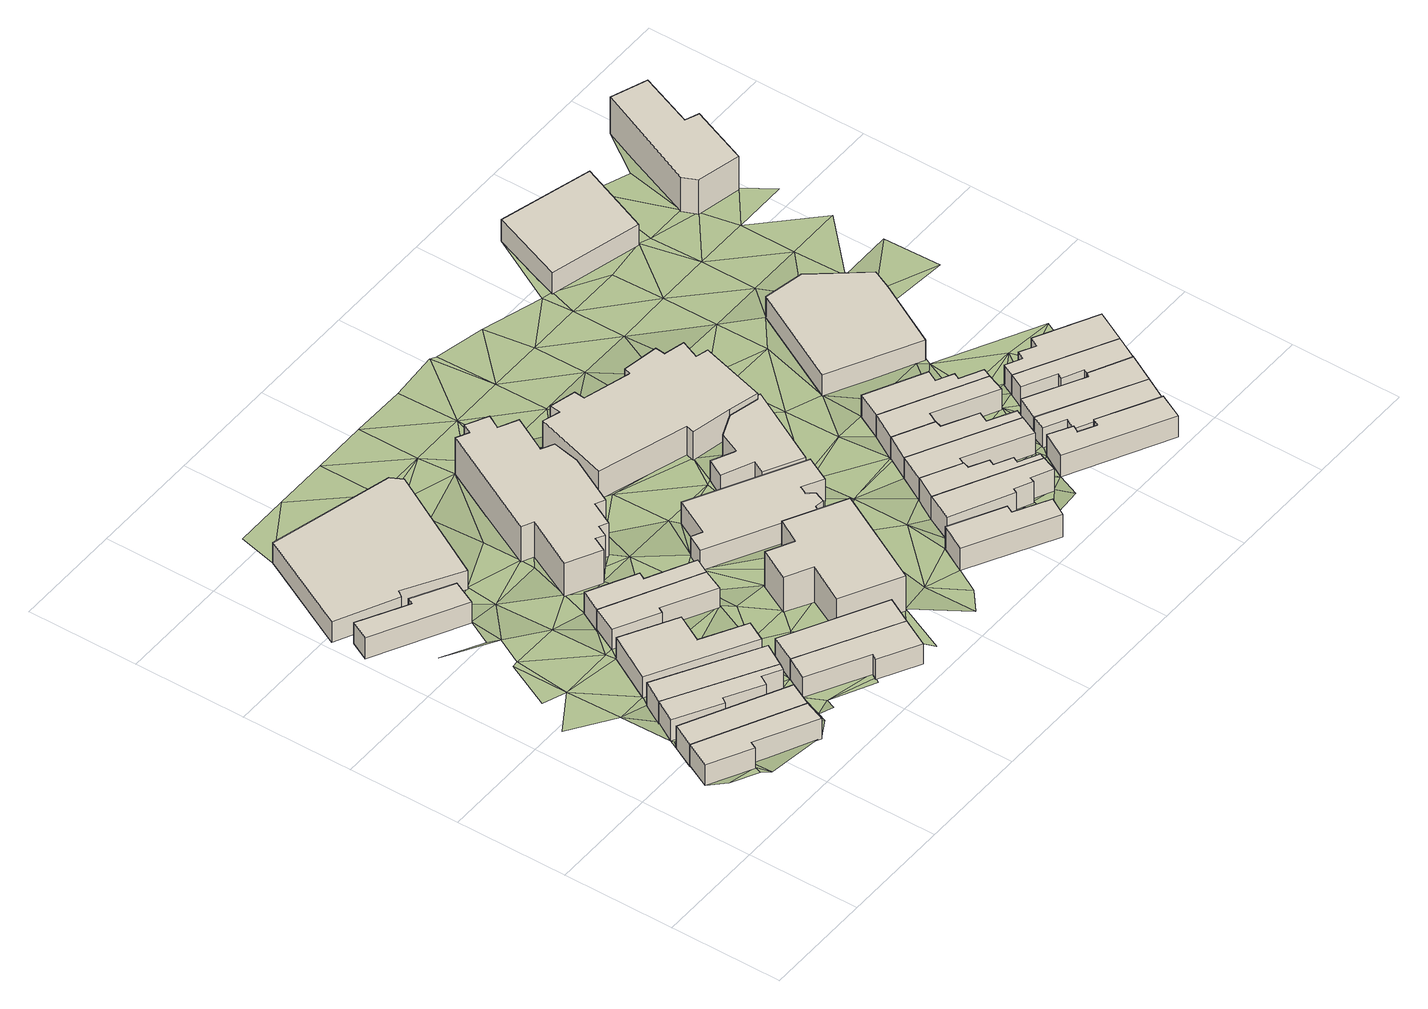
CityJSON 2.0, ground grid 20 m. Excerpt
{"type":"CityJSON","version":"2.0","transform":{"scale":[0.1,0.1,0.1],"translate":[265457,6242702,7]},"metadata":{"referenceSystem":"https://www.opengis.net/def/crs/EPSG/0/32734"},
"CityObjects":{
"building1":{"type":"Building","attributes":{"address":"15 Coleridge Road Salt River Cape Town","building":"house","building:levels":"1","footprint":{"type":"Polygon"},"plus_code":"CRXHXJX6+XCW","ground_height":9.98,"building_height":4.1,"roof_height":14.08},"geometry":[{"type":"Solid","lod":"1","boundaries":[[[[0,1,2,3]],[[1,4,5,2]],[[4,6,7,5]],[[6,8,9,7]],[[8,10,11,9]],[[10,0,3,11]],[[3,2,5,7,9,11]],[[10,8,6,4,1,0]]]]}]},
"building2":{"type":"Building","attributes":{"address":"13 Coleridge Road Salt River Cape Town","building":"house","building:levels":"1","footprint":{"type":"Polygon"},"plus_code":"CRXQXMXW+XQW","ground_height":10.02,"building_height":4.1,"roof_height":14.12},"geometry":[{"type":"Solid","lod":"1","boundaries":[[[[12,13,11,3]],[[13,14,15,11]],[[14,16,17,15]],[[16,12,3,17]],[[3,11,15,17]],[[16,14,13,12]]]]}]},
"building3":{"type":"Building","attributes":{"address":"Coleridge Road Salt River Cape Town","building":"house","building:levels":"1","footprint":{"type":"Polygon"},"plus_code":"CRXRX6XH+XHX","ground_height":9.76,"building_height":4.1,"roof_height":13.86},"geometry":[{"type":"Solid","lod":"1","boundaries":[[[[18,19,20,21]],[[19,22,23,20]],[[22,24,25,23]],[[24,26,27,25]],[[26,28,29,27]],[[28,30,31,29]],[[30,32,33,31]],[[32,18,21,33]],[[21,20,23,25,27,29,31,33]],[[32,30,28,26,24,22,19,18]]]]}]},
"building4":{"type":"Building","attributes":{"address":"2 Coleridge Road Salt River Cape Town","building":"house","building:levels":"1","footprint":{"type":"Polygon"},"plus_code":"CRX9XGXC+XGX","ground_height":8.69,"building_height":4.1,"roof_height":12.79},"geometry":[{"type":"Solid","lod":"1","boundaries":[[[[34,35,36,37]],[[35,38,39,36]],[[38,40,41,39]],[[40,42,43,41]],[[42,44,45,43]],[[44,34,37,45]],[[37,36,39,41,43,45]],[[44,42,40,38,35,34]]]]}]},
"building5":{"type":"Building","attributes":{"address":"Coleridge Road Salt River Cape Town","building":"house","building:levels":"1","footprint":{"type":"Polygon"},"plus_code":"CVX2XQX8+XFX","ground_height":9.76,"building_height":4.1,"roof_height":13.86},"geometry":[{"type":"Solid","lod":"1","boundaries":[[[[46,47,33,21]],[[47,48,49,33]],[[48,50,51,49]],[[50,46,21,51]],[[21,33,49,51]],[[50,48,47,46]]]]}]},
"building6":{"type":"Building","attributes":{"address":"7 Coleridge Road Salt River Cape Town","building":"house","building:levels":"1","footprint":{"type":"Polygon"},"plus_code":"CVX2XXXW+X6X","ground_height":9.45,"building_height":4.1,"roof_height":13.55},"geometry":[{"type":"Solid","lod":"1","boundaries":[[[[52,53,54,55]],[[53,56,57,54]],[[56,58,59,57]],[[58,60,61,59]],[[60,62,63,61]],[[62,52,55,63]],[[55,54,57,59,61,63]],[[62,60,58,56,53,52]]]]}]},
"building7":{"type":"Building","attributes":{"address":"450 Albert Road Salt River Cape Town","building":"retail","building:levels":"1","footprint":{"type":"Polygon"},"plus_code":"CRXMXWXC+XJX","ground_height":7.89,"building_height":4.1,"roof_height":11.99},"geometry":[{"type":"Solid","lod":"1","boundaries":[[[[64,65,66,67]],[[65,68,69,66]],[[68,70,71,69]],[[70,72,73,71]],[[72,74,75,73]],[[74,76,77,75]],[[76,64,67,77]],[[67,66,69,71,73,75,77]],[[76,74,72,70,68,65,64]]]]}]},
"building8":{"type":"Building","attributes":{"address":"16 Cecil Road Salt River Cape Town","building":"house","building:levels":"1","footprint":{"type":"Polygon"},"plus_code":"CVXVXFXF+XMX","ground_height":10.01,"building_height":4.1,"roof_height":14.11},"geometry":[{"type":"Solid","lod":"1","boundaries":[[[[78,79,80,81]],[[79,82,83,80]],[[82,84,85,83]],[[84,86,87,85]],[[86,88,89,87]],[[88,78,81,89]],[[81,80,83,85,87,89]],[[88,86,84,82,79,78]]]]}]},
"building9":{"type":"Building","attributes":{"address":"5 Coleridge Road Salt River Cape Town","building":"house","building:levels":"1","footprint":{"type":"Polygon"},"plus_code":"CVXCXFXM+XPW","ground_height":9.17,"building_height":4.1,"roof_height":13.27},"geometry":[{"type":"Solid","lod":"1","boundaries":[[[[90,91,92,93]],[[91,94,95,92]],[[94,96,97,95]],[[96,98,99,97]],[[98,100,101,99]],[[100,90,93,101]],[[93,92,95,97,99,101]],[[100,98,96,94,91,90]]]]}]},
"building10":{"type":"Building","attributes":{"address":"14 Cecil Road Salt River Cape Town","building":"house","building:levels":"1","footprint":{"type":"Polygon"},"plus_code":"CVXXXRX7+XPW","ground_height":10.01,"building_height":4.1,"roof_height":14.11},"geometry":[{"type":"Solid","lod":"1","boundaries":[[[[102,103,104,80]],[[103,105,106,104]],[[105,107,83,106]],[[107,102,80,83]],[[80,104,106,83]],[[107,105,103,102]]]]}]},
"building11":{"type":"Building","attributes":{"address":"3 Coleridge Road Salt River Cape Town","building":"house","building:levels":"1","footprint":{"type":"Polygon"},"plus_code":"CVXMX4XW+XVR","ground_height":9.17,"building_height":4.1,"roof_height":13.27},"geometry":[{"type":"Solid","lod":"1","boundaries":[[[[108,109,101,93]],[[109,110,111,101]],[[110,112,113,111]],[[112,114,115,113]],[[114,116,117,115]],[[116,108,93,117]],[[93,101,111,113,115,117]],[[116,114,112,110,109,108]]]]}]},
"building12":{"type":"Building","attributes":{"building":"yes","building:levels":"2","footprint":{"type":"Polygon"},"plus_code":"CVXWXMX3+XVX","ground_height":8.54,"building_height":6.9,"roof_height":15.44},"geometry":[{"type":"Solid","lod":"1","boundaries":[[[[118,119,120,121]],[[119,122,123,120]],[[122,124,125,123]],[[124,126,127,125]],[[126,128,129,127]],[[128,130,131,129]],[[130,132,133,131]],[[132,134,135,133]],[[134,136,137,135]],[[136,138,139,137]],[[138,140,141,139]],[[140,142,143,141]],[[142,144,145,143]],[[144,146,147,145]],[[146,148,149,147]],[[148,150,151,149]],[[150,152,153,151]],[[152,154,155,153]],[[154,118,121,155]],[[121,120,123,125,127,129,131,133,135,137,139,141,143,145,147,149,151,153,155]],[[154,152,150,148,146,144,142,140,138,136,134,132,130,128,126,124,122,119,118]]]]}]},
"building13":{"type":"Building","attributes":{"address":"8 Cecil Road Salt River Cape Town","building":"kindergarten","building:levels":"2","footprint":{"type":"Polygon"},"plus_code":"C2XHX6XC+XRX","ground_height":9.67,"building_height":6.9,"roof_height":16.57},"geometry":[{"type":"Solid","lod":"1","boundaries":[[[[156,157,158,159]],[[157,160,161,158]],[[160,162,163,161]],[[162,164,165,163]],[[164,166,167,165]],[[166,168,169,167]],[[168,170,171,169]],[[170,156,159,171]],[[159,158,161,163,165,167,169,171]],[[170,168,166,164,162,160,157,156]]]]}]},
"building14":{"type":"Building","attributes":{"building":"house","building:levels":"1","footprint":{"type":"Polygon"},"plus_code":"C2XQXGX9+XCR","ground_height":9.13,"building_height":4.1,"roof_height":13.23},"geometry":[{"type":"Solid","lod":"1","boundaries":[[[[172,173,174,175]],[[173,176,177,174]],[[176,178,179,177]],[[178,180,181,179]],[[180,182,183,181]],[[182,184,185,183]],[[184,186,187,185]],[[186,188,189,187]],[[188,190,191,189]],[[190,192,193,191]],[[192,194,195,193]],[[194,172,175,195]],[[175,174,177,179,181,183,185,187,189,191,193,195]],[[194,192,190,188,186,184,182,180,178,176,173,172]]]]}]},
"building15":{"type":"Building","attributes":{"address":"19 Cecil Road Salt River Cape Town","building":"house","building:levels":"1","footprint":{"type":"Polygon"},"plus_code":"C3XQX2XF+XRR","ground_height":10.03,"building_height":4.1,"roof_height":14.13},"geometry":[{"type":"Solid","lod":"1","boundaries":[[[[196,197,198,199,200,201]],[[197,202,203,199,198]],[[202,204,205,203]],[[204,206,207,205]],[[206,208,209,207]],[[208,196,201,200,209]],[[200,199,203,205,207,209]],[[208,206,204,202,197,196]]]]}]},
"building16":{"type":"Building","attributes":{"building":"yes","building:levels":"1","footprint":{"type":"Polygon"},"plus_code":"C3X8XMX7+XXV","ground_height":8.71,"building_height":4.1,"roof_height":12.81},"geometry":[{"type":"Solid","lod":"1","boundaries":[[[[210,211,212,213]],[[211,214,215,212]],[[214,216,217,215]],[[216,218,219,217]],[[218,220,221,219]],[[220,222,223,221]],[[222,224,225,223]],[[224,226,227,225]],[[226,228,229,227]],[[228,230,231,229]],[[230,210,213,231]],[[213,212,215,217,219,221,223,225,227,229,231]],[[230,228,226,224,222,220,218,216,214,211,210]]]]}]},
"building17":{"type":"Building","attributes":{"address":"6 Cecil Road Salt River Cape Town","building":"church","building:levels":"1.5","footprint":{"type":"Polygon"},"plus_code":"C3X4XJX7+X6X","ground_height":8.54,"building_height":5.5,"roof_height":14.04},"geometry":[{"type":"Solid","lod":"1","boundaries":[[[[232,233,212,234,235,215]],[[233,236,213,237,234,212]],[[236,238,239,237,213]],[[238,240,241,239]],[[240,242,243,241]],[[242,244,245,243]],[[244,246,247,245]],[[246,248,249,247]],[[248,250,251,249]],[[250,252,253,251]],[[252,254,255,253]],[[254,256,257,255]],[[256,258,259,257]],[[258,260,261,259]],[[260,262,263,261]],[[262,264,265,263]],[[264,266,267,265]],[[266,232,215,235,267]],[[235,234,237,239,241,243,245,247,249,251,253,255,257,259,261,263,265,267]],[[266,264,262,260,258,256,254,252,250,248,246,244,242,240,238,236,233,232]]]]}]},
"building18":{"type":"Building","attributes":{"address":"17 Cecil Road Salt River Cape Town","building":"house","building:levels":"1","footprint":{"type":"Polygon"},"plus_code":"C3XXX8XJ+XFX","ground_height":9.8,"building_height":4.1,"roof_height":13.9},"geometry":[{"type":"Solid","lod":"1","boundaries":[[[[268,269,270,271]],[[269,272,273,270]],[[272,274,275,273]],[[274,276,277,275]],[[276,278,279,277]],[[278,280,281,279]],[[280,282,283,281]],[[282,268,271,283]],[[271,270,273,275,277,279,281,283]],[[282,280,278,276,274,272,269,268]]]]}]},
"building19":{"type":"Building","attributes":{"address":"15 Cecil Road Salt River Cape Town","building":"house","building:levels":"1","footprint":{"type":"Polygon"},"plus_code":"C4X2XFXX+X8W","ground_height":9.8,"building_height":4.1,"roof_height":13.9},"geometry":[{"type":"Solid","lod":"1","boundaries":[[[[268,282,283,271]],[[282,284,285,283]],[[284,286,287,285]],[[286,288,289,287]],[[288,290,291,289]],[[290,292,293,291]],[[292,294,295,293]],[[294,296,297,298,295]],[[296,299,300,301,298,297]],[[299,268,271,301,300]],[[271,283,285,287,289,291,293,295,298,301]],[[299,296,294,292,290,288,286,284,282,268]]]]}]},
"building20":{"type":"Building","attributes":{"address":"13 Cecil Road Salt River Cape Town","building":"house","building:levels":"1","footprint":{"type":"Polygon"},"plus_code":"C4X4X4XP+XHV","ground_height":9.57,"building_height":4.1,"roof_height":13.67},"geometry":[{"type":"Solid","lod":"1","boundaries":[[[[302,303,297,300]],[[303,304,305,297]],[[304,306,307,305]],[[306,308,309,310,307]],[[308,311,312,313,310,309]],[[311,302,300,313,312]],[[300,297,305,307,310,313]],[[311,308,306,304,303,302]]]]}]},
"building21":{"type":"Building","attributes":{"address":"11 Cecil Road Salt River Cape Town","building":"house","building:levels":"1","footprint":{"type":"Polygon"},"plus_code":"C4X6XGX8+XJX","ground_height":9.49,"building_height":4.1,"roof_height":13.59},"geometry":[{"type":"Solid","lod":"1","boundaries":[[[[311,308,309,312]],[[308,314,315,309]],[[314,316,317,315]],[[316,318,319,317]],[[318,320,321,319]],[[320,322,323,324,321]],[[322,325,326,327,324,323]],[[325,311,312,327,326]],[[312,309,315,317,319,321,324,327]],[[325,322,320,318,316,314,308,311]]]]}]},
"building22":{"type":"Building","attributes":{"address":"9 Cecil Road Salt River Cape Town","building":"house","building:levels":"1","footprint":{"type":"Polygon"},"plus_code":"C4X8XXX8+X6X","ground_height":9.36,"building_height":4.1,"roof_height":13.46},"geometry":[{"type":"Solid","lod":"1","boundaries":[[[[328,329,323,326]],[[329,330,331,323]],[[330,332,333,331]],[[332,334,335,333]],[[334,336,337,335]],[[336,328,326,337]],[[326,323,331,333,335,337]],[[336,334,332,330,329,328]]]]}]},
"building23":{"type":"Building","attributes":{"address":"7 Cecil Road Salt River Cape Town","building":"house","building:levels":"1","footprint":{"type":"Polygon"},"plus_code":"C4XFXQXV+XFR","ground_height":9.36,"building_height":4.1,"roof_height":13.46},"geometry":[{"type":"Solid","lod":"1","boundaries":[[[[336,334,335,337]],[[334,338,339,335]],[[338,340,341,339]],[[340,342,343,341]],[[342,344,345,343]],[[344,346,347,345]],[[346,348,349,347]],[[348,336,337,349]],[[337,335,339,341,343,345,347,349]],[[348,346,344,342,340,338,334,336]]]]}]},
"building24":{"type":"Building","attributes":{"address":"24 Fenton Road Salt River Cape Town","building":"house","building:levels":"1","footprint":{"type":"Polygon"},"plus_code":"C5X2XXXW+X8W","ground_height":10,"building_height":4.1,"roof_height":14.1},"geometry":[{"type":"Solid","lod":"1","boundaries":[[[[350,351,352,353]],[[351,354,355,356,352]],[[354,357,358,359,356,355]],[[357,360,361,359,358]],[[360,362,363,361]],[[362,364,365,366,363]],[[364,367,368,366,365]],[[367,350,353,368]],[[353,352,356,359,361,363,366,368]],[[367,364,362,360,357,354,351,350]]]]}]},
"building25":{"type":"Building","attributes":{"address":"22 Fenton Road Salt River Cape Town","building":"house","building:levels":"1","footprint":{"type":"Polygon"},"plus_code":"C5X5XXXC+XFR","ground_height":9.43,"building_height":4.1,"roof_height":13.53},"geometry":[{"type":"Solid","lod":"1","boundaries":[[[[369,370,371,372]],[[370,373,374,371]],[[373,375,376,374]],[[375,377,378,376]],[[377,379,380,378]],[[379,381,355,380]],[[381,369,372,355]],[[372,371,374,376,378,380,355]],[[381,379,377,375,373,370,369]]]]}]},
"building26":{"type":"Building","attributes":{"address":"20 Fenton Road Salt River Cape Town","building":"house","building:levels":"1","footprint":{"type":"Polygon"},"plus_code":"C5X8XRXF+XJX","ground_height":9.43,"building_height":4.1,"roof_height":13.53},"geometry":[{"type":"Solid","lod":"1","boundaries":[[[[370,382,383,371]],[[382,384,385,386,383]],[[384,387,388,389,386,385]],[[387,390,391,389,388]],[[390,373,374,391]],[[373,370,371,374]],[[371,383,386,389,391,374]],[[373,390,387,384,382,370]]]]}]},
"building27":{"type":"Building","attributes":{"address":"Albert Road Salt River Cape Town","building":"retail","building:levels":"1","footprint":{"type":"Polygon"},"plus_code":"C4XVXPX9+X9X","ground_height":8.82,"building_height":4.1,"roof_height":12.92},"geometry":[{"type":"Solid","lod":"1","boundaries":[[[[392,393,394,395]],[[393,396,397,394]],[[396,398,399,397]],[[398,400,401,399]],[[400,402,403,401]],[[402,392,395,403]],[[395,394,397,399,401,403]],[[402,400,398,396,393,392]]]]}]},
"building28":{"type":"Building","attributes":{"address":"18 Fenton Road Salt River Cape Town","building":"house","building:levels":"1","footprint":{"type":"Polygon"},"plus_code":"C5XFX6XC+XXV","ground_height":9.31,"building_height":4.1,"roof_height":13.41},"geometry":[{"type":"Solid","lod":"1","boundaries":[[[[404,405,406,407]],[[405,408,409,406]],[[408,410,411,409]],[[410,412,413,411]],[[412,414,415,413]],[[414,416,417,415]],[[416,418,385,417]],[[418,404,407,385]],[[407,406,409,411,413,415,417,385]],[[418,416,414,412,410,408,405,404]]]]}]},
"building29":{"type":"Building","attributes":{"address":"16 Fenton Road Salt River Cape Town","building":"house","building:levels":"1","footprint":{"type":"Polygon"},"plus_code":"C5XGXVXR+X5R","ground_height":9.31,"building_height":4.1,"roof_height":13.41},"geometry":[{"type":"Solid","lod":"1","boundaries":[[[[419,420,421,406]],[[420,422,423,421]],[[422,424,425,423]],[[424,426,427,425]],[[426,428,429,427]],[[428,430,431,429]],[[430,432,409,431]],[[432,419,406,409]],[[406,421,423,425,427,429,431,409]],[[432,430,428,426,424,422,420,419]]]]}]},
"building30":{"type":"Building","attributes":{"address":"517 Albert Road Salt River Cape Town","building":"retail","building:levels":"1","footprint":{"type":"Polygon"},"plus_code":"C4XHX5XV+XQW","ground_height":7.8,"building_height":4.1,"roof_height":11.9},"geometry":[{"type":"Solid","lod":"1","boundaries":[[[[433,434,435,436]],[[434,437,438,435]],[[437,439,440,438]],[[439,433,436,440]],[[436,435,438,440]],[[439,437,434,433]]]]}]},
"building31":{"type":"Building","attributes":{"address":"O Blowitz Bros. Buildings 45 London Road Salt River Cape Town","building":"retail","building:levels":"2","footprint":{"type":"Polygon"},"plus_code":"C5XQX8XP+XHR","ground_height":7.86,"building_height":6.9,"roof_height":14.76},"geometry":[{"type":"Solid","lod":"1","boundaries":[[[[441,442,443,444,445,446]],[[442,447,448,444,443]],[[447,449,450,448]],[[449,451,452,450]],[[451,453,454,452]],[[453,455,456,454]],[[455,441,446,445,456]],[[445,444,448,450,452,454,456]],[[455,453,451,449,447,442,441]]]]}]},
"terrain1":{"type":"TINRelief","geometry":[{"type":"CompositeSurface","lod":"1","boundaries":[[[457,1,458]],[[459,457,458]],[[460,457,459]],[[457,460,461]],[[16,462,19]],[[460,463,461]],[[464,462,16]],[[465,466,467]],[[19,18,466]],[[464,19,462]],[[466,18,50]],[[468,467,469]],[[470,467,466]],[[50,470,466]],[[16,471,464]],[[469,467,472]],[[473,464,474]],[[470,52,467]],[[475,463,476]],[[477,472,467]],[[474,464,471]],[[478,479,480]],[[50,481,470]],[[476,482,475]],[[477,467,52]],[[475,482,471]],[[84,471,482]],[[480,472,483]],[[484,474,471]],[[478,480,485]],[[474,484,486]],[[487,488,489]],[[482,490,491]],[[477,483,472]],[[482,491,84]],[[487,489,492]],[[471,84,484]],[[481,50,493]],[[477,52,91]],[[488,38,489]],[[470,481,494]],[[492,489,38]],[[84,82,484]],[[485,480,495]],[[82,496,484]],[[477,91,90]],[[495,480,483]],[[483,477,90]],[[94,91,52]],[[497,84,491]],[[493,496,82]],[[495,38,485]],[[498,492,38]],[[499,94,52]],[[500,491,501]],[[493,82,105]],[[481,493,494]],[[483,90,116]],[[500,497,491]],[[499,502,503]],[[498,38,495]],[[494,493,105]],[[504,503,502]],[[483,505,495]],[[483,116,505]],[[105,504,494]],[[96,94,499]],[[506,507,64]],[[508,499,503]],[[105,509,504]],[[495,510,498]],[[96,499,508]],[[505,116,511]],[[503,504,508]],[[495,505,512]],[[511,116,513]],[[509,105,514]],[[512,510,495]],[[511,515,505]],[[509,516,504]],[[508,504,517]],[[518,498,510]],[[511,513,515]],[[516,517,504]],[[514,105,103]],[[519,512,505]],[[64,520,506]],[[498,518,521]],[[513,522,523]],[[512,519,510]],[[508,517,524]],[[525,509,514]],[[76,520,64]],[[526,515,527]],[[516,509,525]],[[515,513,528]],[[521,74,498]],[[522,529,523]],[[517,516,530]],[[513,523,528]],[[528,527,515]],[[530,524,517]],[[531,532,79]],[[532,514,103]],[[527,533,534]],[[535,529,524]],[[103,79,532]],[[523,529,535]],[[533,527,528]],[[524,530,535]],[[528,523,536]],[[510,118,518]],[[523,535,536]],[[537,506,520]],[[528,538,533]],[[535,530,539]],[[518,118,521]],[[540,533,538]],[[539,530,541]],[[118,74,521]],[[535,539,542]],[[528,536,543]],[[528,543,538]],[[544,545,532]],[[520,76,546]],[[542,539,541]],[[74,546,76]],[[188,536,547]],[[546,537,520]],[[545,544,548]],[[188,543,536]],[[542,549,535]],[[118,546,74]],[[532,545,156]],[[550,538,543]],[[551,538,552]],[[538,550,552]],[[545,548,196]],[[546,553,537]],[[546,118,152]],[[118,154,152]],[[549,542,554]],[[554,542,156]],[[545,196,208]],[[552,555,551]],[[543,188,556]],[[557,551,555]],[[555,558,557]],[[556,550,543]],[[156,545,559]],[[156,549,554]],[[146,558,555]],[[545,208,559]],[[152,560,546]],[[561,555,552]],[[188,222,556]],[[560,553,546]],[[549,562,563]],[[549,156,562]],[[564,222,188]],[[148,565,150]],[[566,552,550]],[[146,565,148]],[[150,560,152]],[[561,146,555]],[[565,146,561]],[[567,568,569]],[[560,150,565]],[[564,188,570]],[[571,562,156]],[[559,208,572]],[[550,556,573]],[[568,562,574]],[[220,556,222]],[[571,156,559]],[[568,574,569]],[[560,575,553]],[[576,572,208]],[[256,565,561]],[[222,564,577]],[[572,268,559]],[[574,562,571]],[[566,550,573]],[[561,578,256]],[[556,220,573]],[[560,565,579]],[[565,256,579]],[[580,559,268]],[[559,580,571]],[[574,571,570]],[[220,218,216]],[[581,572,576]],[[573,220,216]],[[570,582,564]],[[576,583,581]],[[256,584,579]],[[575,560,585]],[[581,583,586]],[[571,580,311]],[[587,560,579]],[[216,214,573]],[[325,570,571]],[[585,560,587]],[[311,588,571]],[[586,589,581]],[[582,570,590]],[[589,591,581]],[[592,584,593]],[[325,571,588]],[[579,584,594]],[[589,586,595]],[[593,596,592]],[[590,570,325]],[[597,598,599]],[[325,588,311]],[[579,594,587]],[[600,595,586]],[[598,597,601]],[[602,589,595]],[[585,587,603]],[[584,592,594]],[[604,582,590]],[[597,605,606]],[[582,604,230]],[[603,587,607]],[[608,606,609]],[[595,600,367]],[[590,325,336]],[[601,597,610]],[[611,587,594]],[[367,612,595]],[[597,606,610]],[[612,367,608]],[[613,594,592]],[[611,607,587]],[[608,610,606]],[[590,336,614]],[[210,230,615]],[[364,608,367]],[[615,230,604]],[[604,590,616]],[[608,364,610]],[[615,617,210]],[[618,619,620]],[[614,616,590]],[[613,621,622]],[[620,623,618]],[[594,613,624]],[[624,611,594]],[[625,617,622]],[[610,364,626]],[[627,613,622]],[[610,626,628]],[[364,629,626]],[[627,622,617]],[[620,630,631]],[[632,616,614]],[[615,604,633]],[[613,627,624]],[[626,634,628]],[[623,620,635]],[[611,636,607]],[[626,629,637]],[[616,633,604]],[[638,639,629]],[[634,631,628]],[[615,633,617]],[[614,640,632]],[[629,639,641]],[[611,624,642]],[[635,620,631]],[[631,634,643]],[[617,644,627]],[[642,636,611]],[[631,643,635]],[[616,632,645]],[[627,644,624]],[[646,635,643]],[[640,647,648]],[[644,617,633]],[[649,635,646]],[[645,632,640]],[[650,651,648]],[[643,414,646]],[[616,400,633]],[[635,649,652]],[[635,652,653]],[[650,654,651]],[[642,624,655]],[[636,642,656]],[[649,646,414]],[[648,657,640]],[[616,645,658]],[[648,651,657]],[[655,624,644]],[[659,654,653]],[[652,659,653]],[[643,387,414]],[[645,640,657]],[[412,649,414]],[[656,642,660]],[[644,633,400]],[[636,656,437]],[[654,661,651]],[[660,642,655]],[[645,657,658]],[[387,384,414]],[[661,654,659]],[[416,414,384]],[[651,661,657]],[[662,426,659]],[[661,659,426]],[[655,644,663]],[[663,644,400]],[[426,664,422]],[[656,660,665]],[[422,661,426]],[[660,655,665]],[[663,400,398]],[[666,655,663]],[[667,657,661]],[[665,655,666]],[[661,422,667]],[[668,667,422]],[[422,669,668]],[[670,663,398]],[[671,672,398]],[[666,673,665]],[[666,663,670]],[[670,398,672]],[[671,674,675]],[[673,666,676]],[[677,665,673]],[[666,670,678]],[[671,679,672]],[[666,678,676]],[[677,673,680]],[[673,676,680]],[[671,675,679]],[[670,672,681]],[[678,670,681]],[[677,680,682]],[[676,678,683]],[[684,683,678]],[[680,451,682]]]}]}
},
"vertices":[
[87,174,28],[64,129,28],[64,129,71],[87,174,71],[139,90,28],[139,90,71],[145,102,28],[145,102,71],[251,47,28],[251,47,71],[266,84,28],[266,84,71],
[87,174,26],[266,84,26],[287,125,26],[287,125,71],[108,215,26],[108,215,71],
[139,270,26],[116,231,26],[116,231,69],[139,270,69],[195,186,26],[195,186,69],[202,196,26],[202,196,69],[265,160,26],[265,160,69],[275,177,26],[275,177,69],[307,159,26],[307,159,69],[314,170,26],[314,170,69],
[3,719,15],[162,635,15],[162,635,58],[3,719,58],[183,678,15],[183,678,58],[112,717,15],[112,717,58],[107,706,15],[107,706,58],[21,753,15],[21,753,58],
[139,270,22],[314,170,22],[337,209,22],[337,209,69],[162,309,22],[162,309,69],
[219,407,22],[172,323,22],[172,323,66],[219,407,66],[345,227,22],[345,227,66],[364,262,22],[364,262,66],[287,305,22],[287,305,66],[314,354,22],[314,354,66],
[100,961,8],[9,786,8],[9,786,50],[100,961,50],[116,733,8],[116,733,50],[124,744,8],[124,744,50],[222,686,8],[222,686,50],[331,883,8],[331,883,50],[320,904,8],[320,904,50],
[475,19,30],[502,70,30],[502,70,71],[475,19,71],[330,163,30],[330,163,71],[308,123,30],[308,123,71],[411,67,30],[411,67,71],[405,57,30],[405,57,71],
[255,469,22],[232,425,22],[232,425,63],[255,469,63],[307,385,22],[307,385,63],[313,395,22],[313,395,63],[403,347,22],[403,347,63],[420,384,22],[420,384,63],
[502,70,28],[527,116,28],[527,116,71],[354,208,28],[354,208,71],[330,163,28],
[255,469,19],[420,384,19],[434,410,19],[434,410,63],[352,452,19],[352,452,63],[359,464,19],[359,464,63],[275,507,19],[275,507,63],
[421,853,9],[318,657,9],[318,657,84],[421,853,84],[339,647,9],[339,647,84],[291,556,9],[291,556,84],[350,525,9],[350,525,84],[363,550,9],[363,550,84],[378,542,9],[378,542,84],[388,562,9],[388,562,84],[403,554,9],[403,554,84],[425,596,9],[425,596,84],[442,588,9],[442,588,84],[488,675,9],[488,675,84],[498,723,9],[498,723,84],[476,734,9],[476,734,84],[510,798,9],[510,798,84],[477,815,9],[477,815,84],[490,839,9],[490,839,84],[452,859,9],[452,859,84],[443,842,9],[443,842,84],
[651,283,23],[549,337,23],[549,337,96],[651,283,96],[525,294,23],[525,294,96],[479,318,23],[479,318,96],[449,262,23],[449,262,96],[495,237,23],[495,237,96],[458,168,23],[458,168,96],[560,113,23],[560,113,96],
[630,327,18],[635,336,18],[635,336,62],[630,327,62],[652,334,18],[652,334,62],[660,353,18],[660,353,62],[650,366,18],[650,366,62],[657,379,18],[657,379,62],[693,360,18],[693,360,62],[716,404,18],[716,404,62],[524,506,18],[524,506,62],[489,441,18],[489,441,62],[471,450,18],[471,450,62],[454,420,18],[454,420,62],
[680,99,25],[832,17,25],[832,17,69],[832,17,71],[680,99,71],[680,99,69],[851,50,25],[851,50,71],[791,83,25],[791,83,71],[798,96,25],[798,96,71],[706,145,25],[706,145,71],
[783,556,17],[781,549,17],[781,549,58],[783,556,58],[727,562,17],[727,562,58],[685,545,17],[685,545,58],[668,508,17],[668,508,58],[628,527,17],[628,527,58],[610,496,17],[610,496,58],[665,471,17],[665,471,58],[654,449,17],[654,449,58],[718,414,17],[718,414,58],[793,553,17],[793,553,58],
[727,562,10],[781,549,10],[781,549,70],[727,562,70],[783,556,10],[783,556,70],[815,667,10],[815,667,70],[793,673,10],[793,673,70],[807,706,10],[807,706,70],[770,715,10],[770,715,70],[772,733,10],[772,733,70],[707,744,10],[707,744,70],[703,732,10],[703,732,70],[619,756,10],[619,756,70],[621,775,10],[621,775,70],[574,787,10],[574,787,70],[572,767,10],[572,767,70],[541,777,10],[541,777,70],[499,642,10],[499,642,70],[658,593,10],[658,593,70],[654,578,10],[654,578,70],
[749,203,22],[726,156,22],[726,156,69],[749,203,69],[832,104,22],[832,104,69],[836,112,22],[836,112,69],[867,97,22],[867,97,69],[871,106,22],[871,106,69],[908,88,22],[908,88,69],[919,115,22],[919,115,69],
[923,125,22],[923,125,69],[888,143,22],[888,143,69],[893,153,22],[893,153,69],[862,169,22],[862,169,69],[867,179,22],[867,179,69],[835,196,22],[835,196,69],[839,207,22],[839,207,67],[839,207,69],[772,242,22],[772,242,67],[772,242,69],
[772,242,23],[839,207,23],[845,219,23],[845,219,67],[958,160,23],[958,160,67],[975,195,23],[975,195,66],[975,195,67],[798,288,23],[798,288,66],[798,288,67],
[983,211,23],[983,211,66],[937,236,23],[937,236,66],[946,254,23],[946,254,66],[887,285,23],[887,285,66],[891,297,23],[891,297,65],[891,297,66],[823,332,23],[823,332,65],[823,332,66],
[823,332,20],[891,297,20],[901,315,20],[901,315,65],[1009,259,20],[1009,259,65],[1022,291,20],[1022,291,65],[851,379,20],[851,379,65],
[1029,306,20],[1029,306,65],[990,326,20],[990,326,65],[995,337,20],[995,337,65],[966,352,20],[966,352,65],[976,371,20],[976,371,65],[874,423,20],[874,423,65],
[1112,4,27],[1134,48,27],[1134,48,71],[1112,4,71],[1031,103,27],[1031,103,65],[1031,103,71],[1024,91,27],[1024,91,65],[1024,91,71],[994,107,27],[994,107,71],[1001,119,27],[1001,119,71],[962,141,27],[962,141,65],[962,141,71],[936,96,27],[936,96,71],
[1134,48,24],[1158,92,24],[1158,92,65],[1134,48,65],[987,183,24],[987,183,65],[975,158,24],[975,158,65],[1012,139,24],[1012,139,65],[1001,119,24],[1001,119,65],[1031,103,24],
[1184,140,24],[1184,140,65],[1113,176,24],[1113,176,64],[1113,176,65],[1109,169,24],[1109,169,64],[1109,169,65],[1008,223,24],[1008,223,65],
[1035,420,16],[1098,536,16],[1098,536,59],[1035,420,59],[1114,570,16],[1114,570,59],[1044,658,16],[1044,658,59],[972,672,16],[972,672,59],[881,501,16],[881,501,59],
[1184,140,23],[1206,181,23],[1206,181,64],[1184,140,64],[1044,266,23],[1044,266,64],[1030,239,23],[1030,239,64],[1087,210,23],[1087,210,64],[1082,201,23],[1082,201,64],[1117,183,23],[1117,183,64],[1113,176,23],
[1206,181,22],[1234,235,22],[1234,235,64],[1128,290,22],[1128,290,64],[1119,273,22],[1119,273,64],[1091,288,22],[1091,288,64],[1084,274,22],[1084,274,64],[1056,288,22],[1056,288,64],[1044,266,22],
[998,928,5],[1051,1058,5],[1051,1058,49],[998,928,49],[885,1103,5],[885,1103,49],[834,971,5],[834,971,49],
[1184,876,3],[1226,980,3],[1226,980,52],[1226,980,78],[1184,876,78],[1184,876,52],[1202,990,3],[1202,990,78],[1241,1087,3],[1241,1087,78],[1177,1111,3],[1177,1111,78],[1095,920,3],[1095,920,78],[1106,894,3],[1106,894,78],
[139,90,30],[89,102,30],[135,78,30],[144,62,33],[145,102,30],[117,225,26],[251,47,34],[195,186,28],[40,378,23],[117,325,22],[117,425,20],[75,441,20],[117,525,19],[172,323,24],[287,125,30],[128,526,19],[202,196,28],[265,160,30],[266,84,30],[282,64,34],[217,425,22],[138,590,17],[67,628,18],[154,574,19],[317,225,28],[292,82,30],[217,525,19],[307,159,30],[162,635,17],[275,177,28],[116,733,17],[112,717,17],[117,725,17],[314,70,34],[324,89,30],[124,744,17],[337,209,28],[345,227,28],[217,630,15],[314,170,30],[411,67,33],[222,686,15],[314,354,24],[405,57,33],[399,48,33],[287,305,24],[317,325,24],[364,262,28],[291,556,19],[217,1030,8],[117,1030,7],[403,347,26],[417,225,28],[318,657,15],[317,525,19],[317,630,15],[359,464,22],[458,168,30],[350,525,19],[449,262,28],[417,325,26],[317,725,15],[339,647,15],[317,920,8],[317,825,9],[352,452,22],[417,425,23],[420,384,23],[495,237,27],[363,550,19],[378,542,19],[417,525,19],[434,410,23],[479,318,26],[518,25,30],[560,113,28],[403,554,19],[388,562,19],[454,420,23],[471,450,23],[317,1030,8],[442,588,15],[518,325,26],[425,596,15],[525,294,26],[549,337,26],[518,525,18],[618,25,27],[618,120,25],[417,920,8],[489,441,23],[655,55,27],[630,327,23],[518,630,15],[488,675,15],[499,642,15],[417,1030,8],[618,325,24],[518,725,15],[618,525,17],[498,723,15],[476,734,15],[718,225,22],[518,920,9],[541,777,15],[652,334,23],[635,336,23],[654,449,21],[518,825,9],[658,593,15],[650,366,23],[660,353,23],[657,379,21],[716,404,19],[718,325,21],[726,156,25],[654,578,15],[693,360,21],[518,1030,6],[798,96,28],[665,471,21],[572,767,15],[618,825,10],[772,242,26],[832,104,28],[718,414,19],[791,83,28],[621,775,15],[608,1036,6],[851,50,30],[618,920,9],[818,325,23],[867,97,28],[818,425,20],[836,112,28],[707,744,16],[619,756,15],[718,825,10],[908,88,27],[703,732,16],[867,179,26],[839,207,26],[835,196,26],[916,54,31],[845,219,26],[871,106,27],[618,1030,6],[818,525,17],[862,169,28],[893,153,27],[706,1009,8],[923,125,27],[888,143,27],[958,160,27],[718,920,9],[919,115,27],[772,733,15],[874,423,21],[818,630,16],[881,501,17],[815,667,16],[891,297,24],[887,285,24],[946,254,25],[770,715,15],[807,706,15],[901,315,24],[818,825,10],[793,673,16],[975,158,28],[818,725,15],[975,195,26],[1001,119,28],[937,236,25],[983,211,26],[918,425,21],[918,630,15],[987,183,26],[1009,259,26],[814,975,9],[1012,139,28],[994,107,28],[1024,91,28],[976,371,24],[1031,103,28],[818,920,9],[1008,223,26],[918,725,13],[1018,425,21],[1018,225,26],[966,352,24],[995,337,24],[1030,239,26],[990,326,24],[1018,325,24],[1044,266,26],[1022,291,24],[1029,306,24],[918,825,13],[834,971,9],[1029,408,21],[1035,420,21],[1056,288,24],[918,920,10],[1118,325,22],[1084,274,23],[1018,725,13],[1119,273,23],[998,928,10],[1018,825,13],[1206,315,22],[1183,272,23],[1234,235,23],[1118,725,13],[1114,570,19],[1118,630,16],[1018,920,10],[1098,536,19],[1218,525,19],[1106,894,11],[1051,1058,6],[1118,825,13],[1218,630,16],[1095,920,11],[1218,725,13],[1118,1030,9],[1184,876,13],[1218,825,13]
]}
